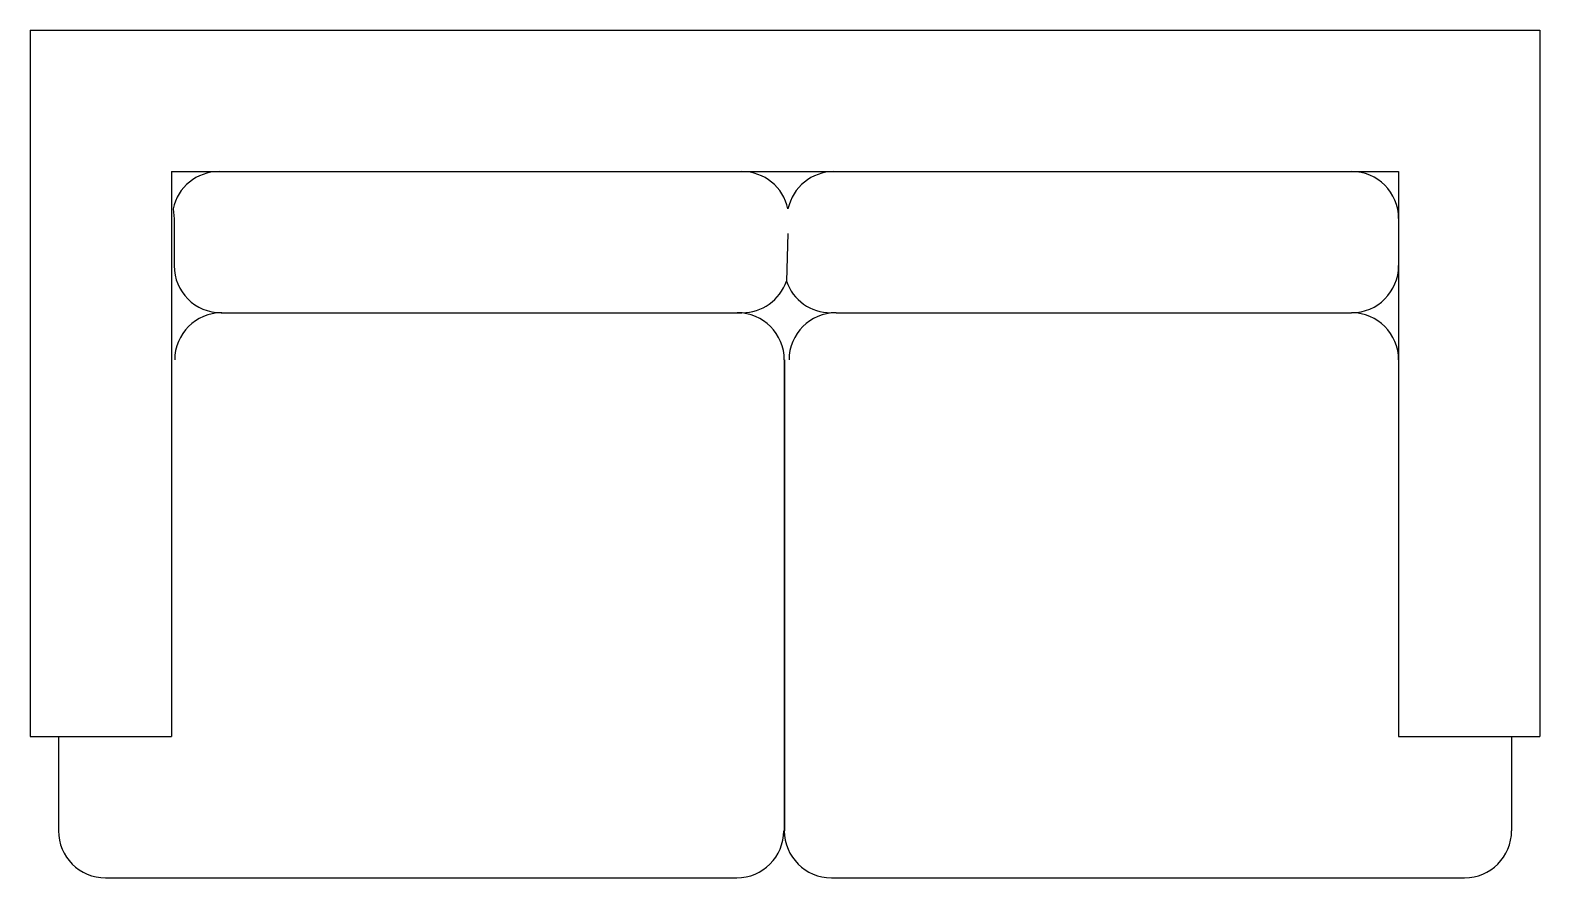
# Model space of a CAD drawing. Extents: x 68.42 to 70.03, y -7.44 to -6.54.
import ezdxf

# ---------------------------------------------------------------- set-up
doc = ezdxf.new("R2010")
doc.units = 0
doc.layers.get('0').update_dxf_attribs({"linetype": 'CONTINUOUS'})

msp = doc.modelspace()

# ---------------------------------------------------------------- linework, layer by layer
at = {"color": 0}
for p, q in [((68.4213, -6.5378), (70.0254, -6.5378)), ((68.4213, -6.5378), (68.4213, -7.2878)), ((70.0254, -6.5378), (70.0254, -7.2878)), ((68.5713, -6.6878), (69.8754, -6.6878)), ((68.5713, -6.6878), (68.5713, -7.2878)), ((68.5713, -6.6879), (68.5841, -6.6879)), ((68.622, -6.6879), (69.172, -6.6879)), ((69.2754, -6.6879), (69.8254, -6.6879)), ((69.8754, -6.6878), (69.8754, -7.2878)), ((68.5731, -6.7275), (68.5742, -6.7379)), ((68.5742, -6.7379), (68.5742, -6.7878)), ((69.8754, -6.7378), (69.8754, -6.7878)), ((69.2263, -6.7537), (69.2248, -6.8042)), ((68.6242, -6.8378), (69.1776, -6.8378)), ((69.2776, -6.8378), (69.8254, -6.8378)), ((69.2226, -6.8878), (69.2226, -7.3878)), ((69.2229, -6.8878), (69.2229, -7.3878)), ((68.4213, -7.2878), (68.5713, -7.2878)), ((68.4513, -7.2878), (68.4513, -7.3878)), ((69.8754, -7.2878), (70.0254, -7.2878)), ((69.9954, -7.2878), (69.9954, -7.3878)), ((68.5013, -7.4378), (69.172, -7.4378)), ((68.622, -7.4378), (69.172, -7.4378)), ((69.2726, -7.4378), (69.9454, -7.4378)), ((69.2754, -7.4378), (69.8254, -7.4378))]:
    msp.add_line(p, q, dxfattribs=at)
for centre, start, end in [((68.622, -6.7379), 90, 167.9467), ((69.1776, -6.7379), 12.0533, 90), ((69.2754, -6.7379), 90, 167.9467), ((69.8254, -6.7378), 0, 90), ((68.6242, -6.7878), 180, 270), ((69.8254, -6.7878), 270, 0), ((69.1776, -6.7878), 270, 340.8019), ((69.272, -6.7878), 199.1981, 270), ((68.6248, -6.8878), 90, 180), ((69.1726, -6.8878), 0, 90), ((69.2776, -6.8878), 90, 180), ((69.8254, -6.8878), 0, 90), ((68.5013, -7.3878), 180, 270), ((69.172, -7.3878), 270, 0), ((69.2726, -7.3878), 180, 270), ((69.9454, -7.3878), 270, 0)]:
    msp.add_arc(centre, 0.05, start, end, dxfattribs=at)

doc.saveas('drawing.dxf')
